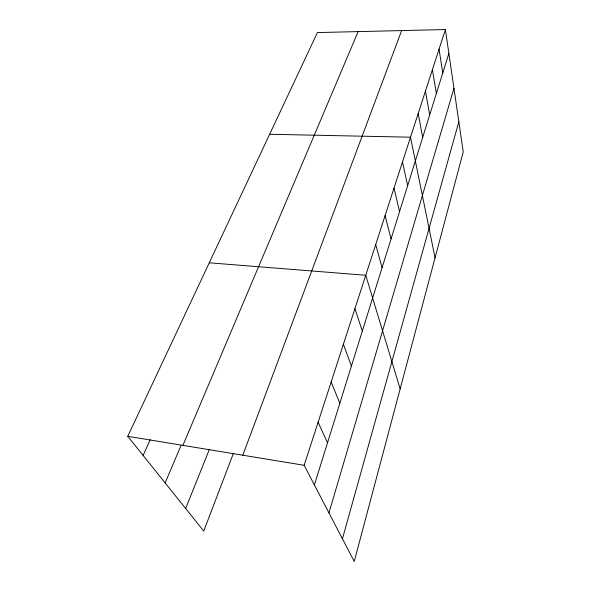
<?xml version="1.0" encoding="UTF-8"?>
<svg xmlns="http://www.w3.org/2000/svg" width="591" height="591" viewBox="0 0 591 591"><rect width="100%" height="100%" fill="white"/><g stroke="black" fill="none" stroke-linecap="round" stroke-linejoin="round"><path stroke-width="0.89" d="M342.433 538.785L458.83 121.746M328.958 512.907L453.962 88.31M314.39 484.93L448.872 53.36M445.4 29.55L463.233 151.953L354.238 561.45L304.158 465.294L445.4 29.55L317.411 32.571L127.767 436.306L203.74 531.08L233.482 453.194M242.798 455.21L401.629 30.584M185.648 508.504L209.428 449.3M182.907 445.37L358.139 31.611M165.133 482.913L180.927 445.74M143.118 455.447L150.24 439.652M269.644 134.268L410.509 137.193L435.057 257.809M209.266 262.81L365.755 275.266L400.151 388.952M127.767 436.306L304.158 465.294M318.106 422.284L327.517 442.792M331.159 382.008L339.84 403.247M343.401 344.228L351.423 366.065M354.918 308.716L362.342 331.049M375.691 244.615L382.089 267.671M385.096 215.604L391.05 238.912M394.005 188.108L399.56 211.608M402.471 162.008L407.65 185.648M418.162 113.583L422.683 137.407M425.454 91.088L429.679 114.942M432.413 69.627L436.365 93.496M439.054 49.142L442.755 72.989"/></g></svg>
